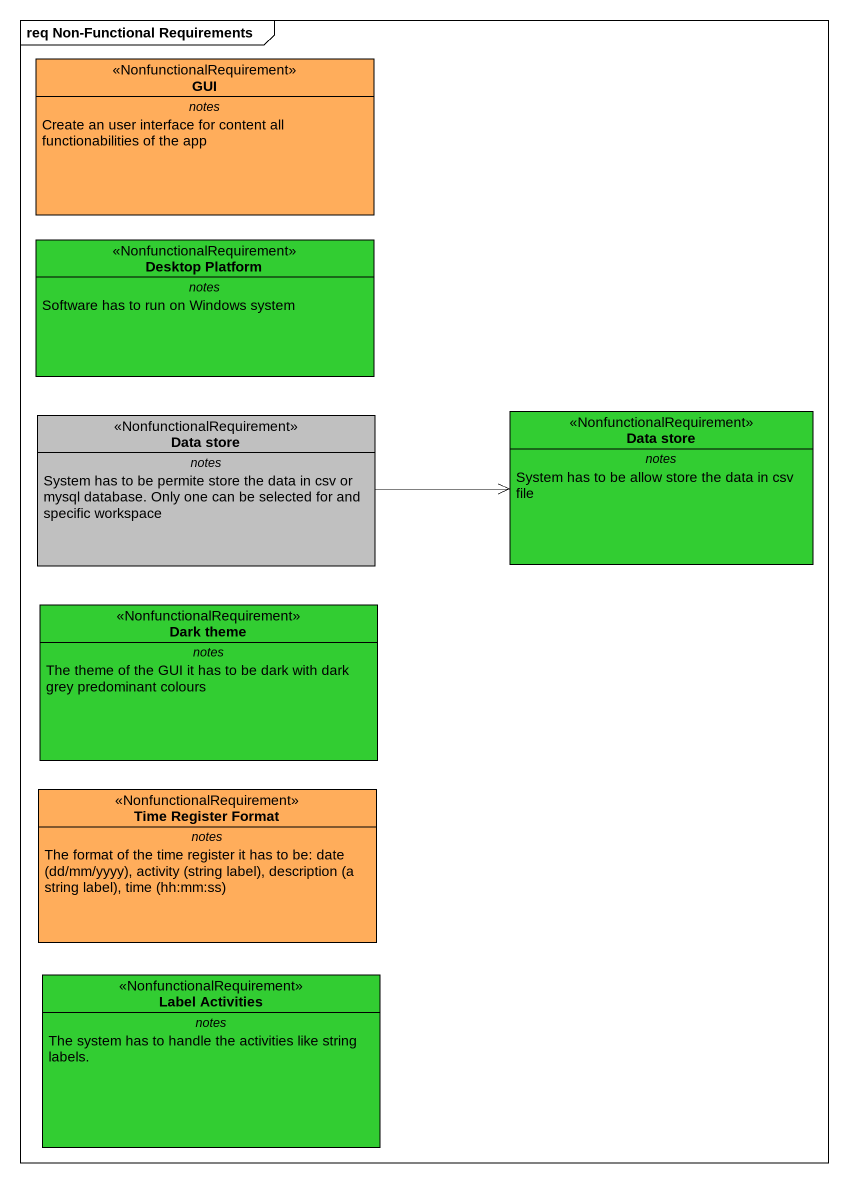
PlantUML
@startuml
mainframe req Non-Functional Requirements
hide circle
hide empty members
class GUI <<NonfunctionalRequirement>> #FFAD5B {
  -- notes --
  Create an user interface for content all functionabilities of the app
}
class "Desktop Platform" as Desktop_Platform <<NonfunctionalRequirement>> #32CD32 {
  -- notes --
  Software has to run on Windows system
}
class "Data store" as Data_store <<NonfunctionalRequirement>> #C0C0C0 {
  -- notes --
  System has to be permite store the data in csv or mysql database. Only one can be selected for and specific workspace
}
class "Data store" as Data_store_2 <<NonfunctionalRequirement>> #32CD32 {
  -- notes --
  System has to be allow store the data in csv file
}
class "Dark theme" as Dark_theme <<NonfunctionalRequirement>> #32CD32 {
  -- notes --
  The theme of the GUI it has to be dark with dark grey predominant colours
}
class "Time Register Format" as Time_Register_Format <<NonfunctionalRequirement>> #FFAD5B {
  -- notes --
  {field} The format of the time register it has to be: date (dd/mm/yyyy), activity (string label), description (a string label), time (hh:mm:ss)
}
class "Label Activities" as Label_Activities <<NonfunctionalRequirement>> #32CD32 {
  -- notes --
  The system has to handle the activities like string labels.
}
Data_store -right-> Data_store_2
@enduml
